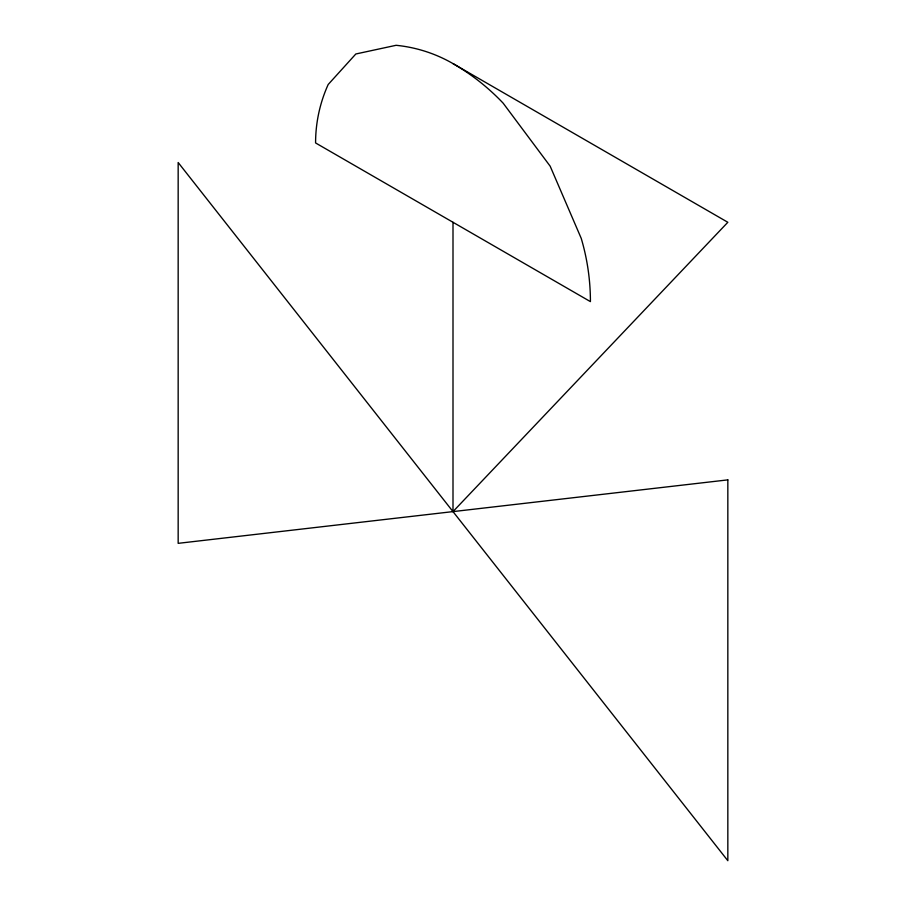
<?xml version="1.0" encoding="UTF-8"?>
<svg xmlns="http://www.w3.org/2000/svg" width="906" height="906" viewBox="0 0 906 906"><rect width="100%" height="100%" fill="white"/><g stroke="black" fill="none" stroke-linecap="round" stroke-linejoin="round"><path stroke-width="1.36" d="M453 63.601A222.072 222.072 0 0 1 503.181 103.205L550.168 166.183L581.222 238.357A222.072 222.072 0 0 1 590.418 301.619L315.582 142.944A141.8 141.8 0 0 1 328.187 84.496L355.832 53.986L396.081 45.3A141.8 141.8 0 0 1 453 63.601L727.835 222.287L453 511.607L453 222.287M727.835 479.874L178.165 543.34L178.165 162.514L727.835 860.7L727.835 479.874"/></g></svg>
